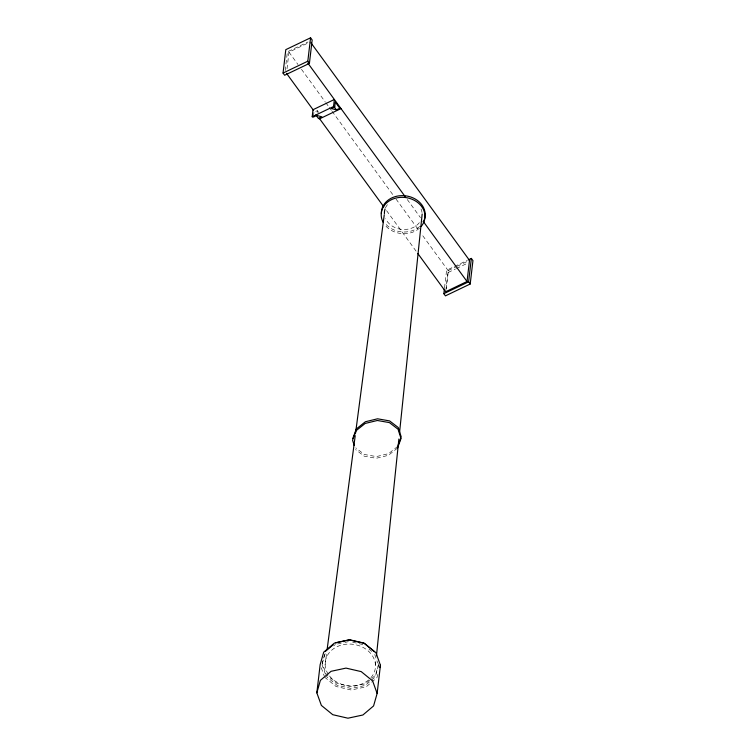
<?xml version="1.0" encoding="UTF-8"?>
<svg xmlns="http://www.w3.org/2000/svg" width="756" height="756" viewBox="0 0 756 756"><rect width="100%" height="100%" fill="white"/><g stroke="black" fill="none" stroke-linecap="round" stroke-linejoin="round"><path stroke-width="0.57" stroke-dasharray="3.78 2.83" d="M375.467 665.204L376.072 659.345M285.192 70.563L287.393 51.833L308.032 41.958M287.006 68.843L288.972 52.145L310.319 41.93M313.494 116.122L313.948 112.285M317.133 112.568L317.359 110.65L314.798 111.879M444.528 287.828L446.588 270.279L467.227 260.404M445.813 290.625L448.166 270.591L421.753 234.341M446.257 288.849L448.185 272.462L446.588 270.279M325.118 664.704L326.809 651.852M324.626 654.46L322.198 662.984L326.063 673.7M322.302 663.607L325.335 652.957M378.784 663.551L375.458 675.269L365.431 683.764L351.408 686.769L337.138 683.481L326.45 674.768M378.586 665.242L375.26 676.96L365.233 685.456L351.209 688.461L336.94 685.172L326.252 676.459M377.858 674.333L376.894 677.745L366.216 686.798L351.275 690.001L336.07 686.495L324.674 677.215M333.68 645.87L335.352 644.452M397.684 446.409L388.612 453.638L376.422 456.586L364.392 454.479L355.736 447.864M397.486 448.1L388.414 455.329L376.223 458.278L364.194 456.17L355.537 449.555M448.166 270.591L456.303 266.698M457.314 266.206L469.514 260.366M448.185 272.462L455.405 269.004M456.435 268.512L467.784 263.079M337.507 643.989L343.98 642.6M345.057 642.373L348.299 641.674M352.674 642.203L363.645 644.736M368.994 649.092L372.557 651.993M407.248 199.48L420.449 217.605M288.972 52.145L298.006 64.553M301.483 69.316L325.118 101.748M325.817 102.703L328.595 106.52M329.285 107.475L331.374 110.338M332.073 111.293L393.243 195.228M396.031 199.045L418.966 230.523M317.359 110.65L318.654 112.417M386.59 210.659L416.48 251.672M374.721 654.516L377.811 663.097M321.999 664.675L325.477 674.324M321.281 667.794L324.296 676.166M419.514 228.142A21.952 18.135 6.7 0 1 384.483 224.409M419.712 226.45A21.952 18.135 6.7 0 1 384.681 222.718M328.255 674.257A25.241 20.847 6.7 0 1 335.513 647.495A25.241 20.847 6.7 0 1 368.73 651.407A25.241 20.847 6.7 0 1 369.561 679.124M368.673 679.928A25.241 20.847 6.7 0 1 328.898 675.193M419.344 222.661A18.928 15.64 6.7 0 1 401.464 229.342A18.928 15.64 6.7 0 1 385.617 218.701M385.503 207.872A18.928 15.64 6.7 0 1 387.913 204.139M420.96 208.93A18.928 15.64 6.7 0 1 422.169 214.005"/><path stroke-width="1.13" d="M376.441 655.83L398.875 439.019M399.489 433.16L422.169 214.005M283.056 73.058L285.796 49.65L310.565 37.8L312.162 39.983L309.412 63.391L284.643 75.241L283.056 73.058L307.815 61.208L310.565 37.8M312.19 116.755L313.022 109.705L334.369 99.48L333.538 106.53L312.19 116.755L313.381 117.076L316.802 115.441L321.876 116.84L318.456 118.475L315.876 114.94M339.803 108.259L336.392 109.894L331.317 108.495L334.728 106.861L335.295 102.069L339.803 108.259L341.003 108.59L319.646 118.805L318.456 118.475M316.84 692.846L320.147 664.656L323.7 652.173L334.369 643.11L349.319 639.907L364.524 643.413L375.912 652.693L380.438 665.261L377.131 693.45L373.577 705.934L362.899 714.996L347.958 718.2L332.753 714.694L321.366 705.414L316.84 692.846L320.383 680.362L331.062 671.309L346.002 668.106L361.207 671.611L372.604 680.891L377.131 693.45M468.257 259.903L471.357 258.429L472.944 260.612L470.204 284.01L445.435 295.861L443.838 293.678L444.396 289M417.879 253.581L445.681 291.731L467.028 281.515L469.514 260.366L311.009 42.884M470.204 284.01L468.607 281.827L471.357 258.429M327.121 649.508L355.225 435.654M355.537 433.32L384.256 214.789M379.795 667.529L380.438 665.261M352.769 438.537L356.303 428.973L365.375 421.753L377.556 418.796L389.595 420.912L398.251 427.518L401.209 436.855M398.072 445.35L400.822 437.913M397.486 448.1L401.011 438.546L398.053 429.21L389.397 422.604L377.357 420.487L365.176 423.445L356.104 430.665L352.57 440.228L354.214 445.407M325.534 651.266L333.046 644.887M443.838 293.678L468.607 281.827M335.551 642.761L349.574 639.756L363.844 643.044L374.541 651.757M333.538 106.53L334.728 106.861M307.815 61.208L309.412 63.391M307.834 63.079L405.159 196.617M423.237 221.423L467.028 281.515M333.812 106.36L336.392 109.894M286.486 73.294L313.598 110.499M319.155 118.125L383.812 206.842M383.292 222.547A21.952 18.135 6.7 0 1 404.876 197.458A21.952 18.135 6.7 0 1 421.111 226.507M381.393 213.589A21.952 18.135 6.7 0 1 407.588 196.154A21.952 18.135 6.7 0 1 423.228 222.084M384.407 213.627A18.928 15.64 6.7 0 1 385.078 208.996"/></g></svg>
